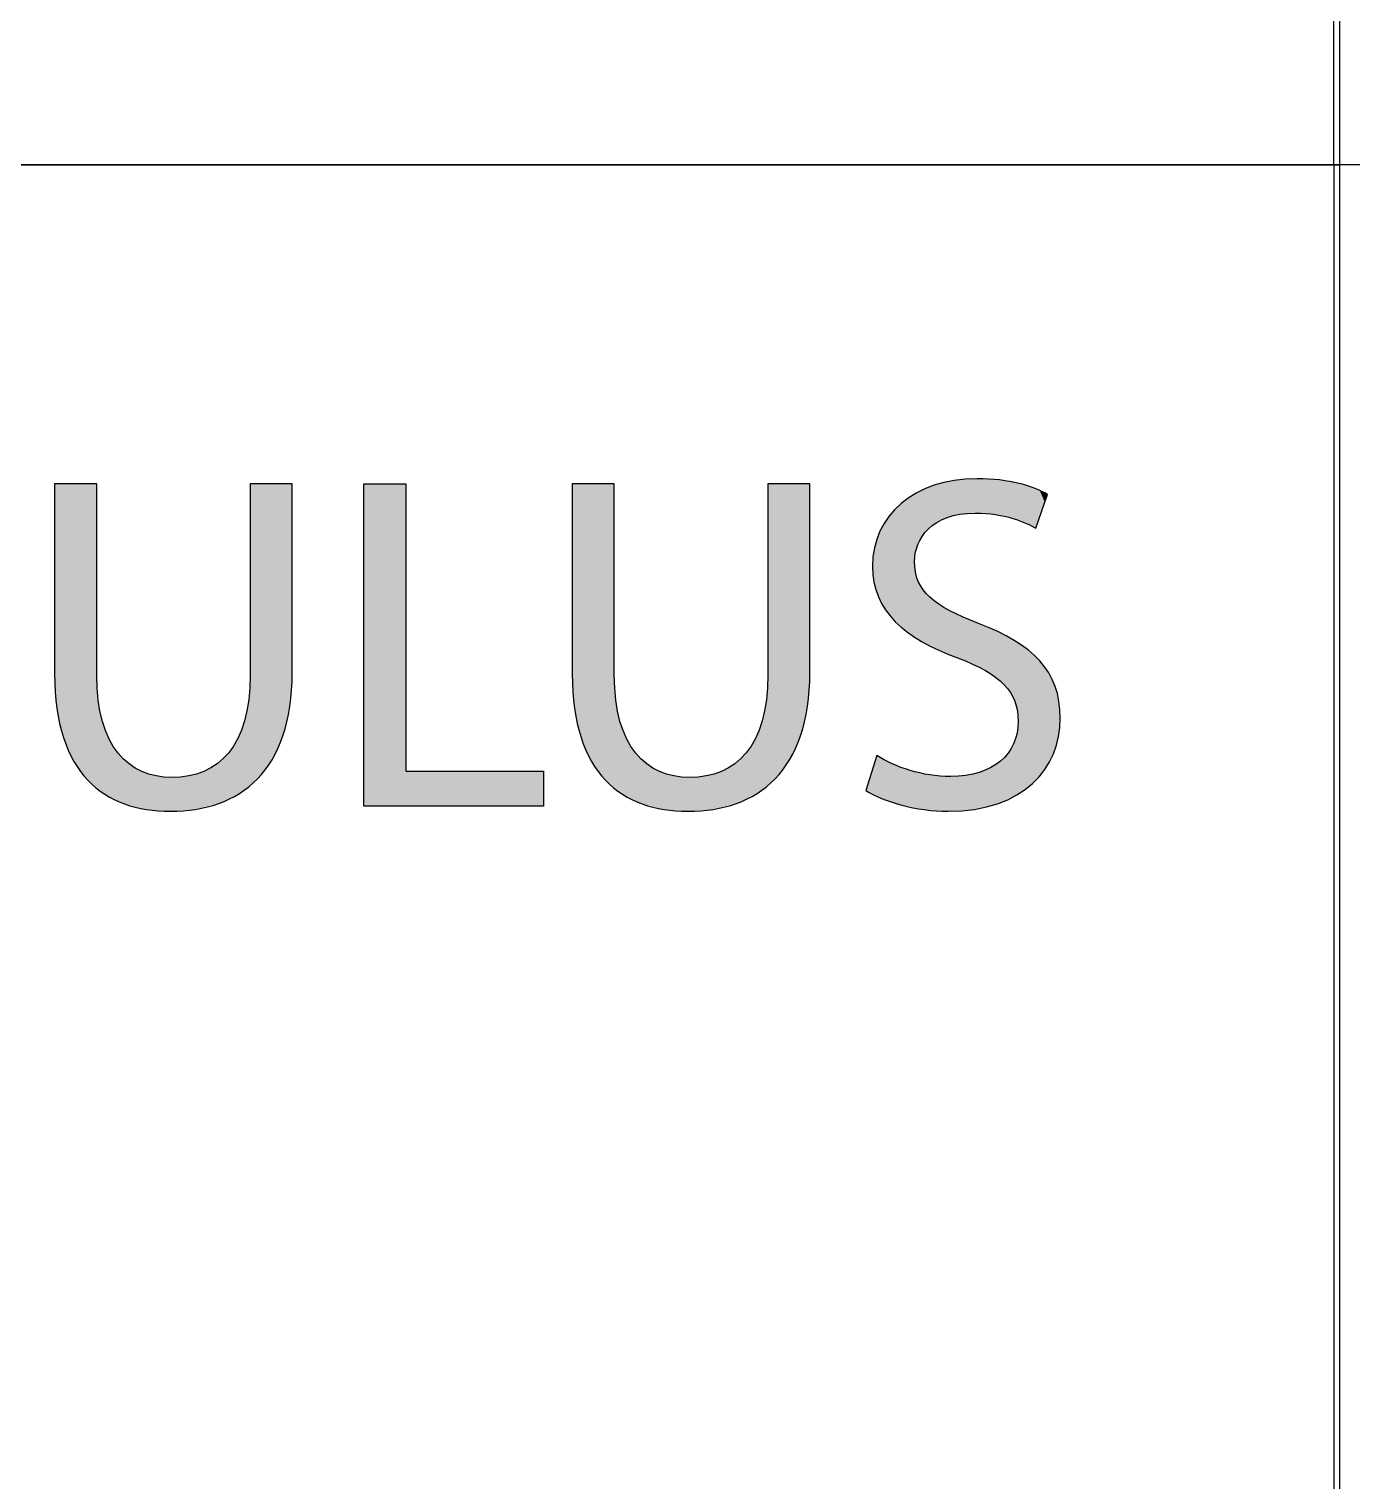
# Model space of a CAD drawing. Extents: x 0 to 360, y -268 to 0.
# Drawn here: x 314.78 to 323.08, y -204.26 to -195.15 of the extents above; entities that cross this region are included whole.
import ezdxf

# ---------------------------------------------------------------- set-up
doc = ezdxf.new("R2010")
doc.units = 0
doc.layers.add('LAYER_1', color=7, linetype='CONTINUOUS')

# ---------------------------------------------------------------- blocks, each defined once
blk = doc.blocks.new('*U356')
at = {"layer": 'LAYER_1', "color": 250}
for points in [[(314.9372, -199.1918), (314.9372, -198.0015), (314.9514, -199.4097)], [(314.9514, -199.4097), (314.9514, -198.0015), (314.9924, -199.5924)], [(314.9924, -199.5924), (314.9924, -198.0015), (315.0222, -199.6711)], [(315.0222, -199.6711), (315.0222, -198.0015), (315.0578, -199.7417)], [(315.0578, -199.7417), (315.0578, -198.0015), (315.0988, -199.8045)], [(315.0988, -199.8045), (315.0988, -198.0015), (315.1449, -199.8596)], [(315.1449, -199.8596), (315.1449, -198.0015), (315.1959, -199.9074)], [(315.1959, -199.9074), (315.1959, -198.0015), (315.2011, -199.9112)], [(315.2011, -199.9112), (315.2011, -199.2008), (315.2102, -199.9179)], [(316.1636, -199.8934), (316.1555, -199.3416), (316.1636, -199.2008)], [(315.2102, -199.9179), (315.2102, -199.3575), (315.2366, -199.9372)], [(316.1547, -199.9015), (316.1285, -199.4882), (316.1547, -199.3557)], [(316.1555, -199.9009), (316.1547, -199.3557), (316.1555, -199.3416)], [(315.2366, -199.9372), (315.2366, -199.4909), (315.2515, -199.948)], [(316.1285, -199.9202), (316.097, -199.5708), (316.1285, -199.4882)], [(315.2515, -199.948), (315.2515, -199.5299), (315.2788, -199.9615)], [(315.2788, -199.9615), (315.2788, -199.6016), (315.3351, -199.9892)], [(316.0863, -199.948), (316.029, -199.6881), (316.0863, -199.5988)], [(316.097, -199.9428), (316.0863, -199.5988), (316.097, -199.5708)], [(315.3351, -199.9892), (315.3351, -199.6904), (315.375, -200.0088)], [(316.029, -199.9759), (315.9668, -199.7479), (316.029, -199.6881)], [(315.375, -200.0088), (315.375, -199.7295), (315.4041, -200.0162)], [(315.4041, -200.0162), (315.4041, -199.7581), (315.4842, -200.0366)], [(315.9579, -200.0084), (315.8738, -199.8047), (315.9579, -199.7565)], [(315.9668, -200.0061), (315.9579, -199.7565), (315.9668, -199.7479)], [(315.4842, -200.0366), (315.4842, -199.8056), (315.5129, -200.0439)], [(315.5129, -200.0439), (315.5129, -199.8145), (315.5739, -200.0485)], [(315.5739, -200.0485), (315.5739, -199.8335), (315.6627, -200.0551)], [(315.7781, -200.0464), (315.6717, -199.8426), (315.7781, -199.8332)], [(315.8212, -200.0431), (315.7781, -199.8332), (315.8212, -199.8204)], [(315.8738, -200.0298), (315.8212, -199.8204), (315.8738, -199.8047)]]:
    blk.add_solid(points, dxfattribs=at)
at = {"layer": 'LAYER_1', "color": 250, "extrusion": (0, 0, -1)}
for points in [[(-314.9514, -199.4097), (-314.9372, -198.0015), (-314.9514, -198.0015)], [(-314.9924, -199.5924), (-314.9514, -198.0015), (-314.9924, -198.0015)], [(-315.0222, -199.6711), (-314.9924, -198.0015), (-315.0222, -198.0015)], [(-315.0578, -199.7417), (-315.0222, -198.0015), (-315.0578, -198.0015)], [(-315.0988, -199.8045), (-315.0578, -198.0015), (-315.0988, -198.0015)], [(-315.1449, -199.8596), (-315.0988, -198.0015), (-315.1449, -198.0015)], [(-315.1959, -199.9074), (-315.1449, -198.0015), (-315.1959, -198.0015)], [(-315.2011, -199.9112), (-315.1959, -198.0015), (-315.2011, -198.0015)], [(-316.1636, -199.8934), (-316.1636, -198.0015), (-316.2092, -199.8518)], [(-316.2092, -199.8518), (-316.1636, -198.0015), (-316.2092, -198.0015)], [(-316.2092, -199.8518), (-316.2092, -198.0015), (-316.2578, -199.7955)], [(-316.2578, -199.7955), (-316.2092, -198.0015), (-316.2578, -198.0015)], [(-316.2578, -199.7955), (-316.2578, -198.0015), (-316.3009, -199.7317)], [(-316.3009, -199.7317), (-316.2578, -198.0015), (-316.3009, -198.0015)], [(-316.3009, -199.7317), (-316.3009, -198.0015), (-316.3383, -199.6603)], [(-316.3383, -199.6603), (-316.3009, -198.0015), (-316.3383, -198.0015)], [(-316.3383, -199.6603), (-316.3383, -198.0015), (-316.3696, -199.581)], [(-316.3696, -199.581), (-316.3383, -198.0015), (-316.3696, -198.0015)], [(-316.3696, -199.581), (-316.3696, -198.0015), (-316.3945, -199.4939)], [(-316.3945, -199.4939), (-316.3696, -198.0015), (-316.3945, -198.0015)], [(-316.3945, -199.4939), (-316.3945, -198.0015), (-316.4126, -199.3986)], [(-316.4126, -199.3986), (-316.3945, -198.0015), (-316.4126, -198.0015)], [(-316.4126, -199.3986), (-316.4126, -198.0015), (-316.4275, -199.1828)], [(-316.4275, -199.1828), (-316.4126, -198.0015), (-316.4275, -198.0015)], [(-315.2102, -199.9179), (-315.2011, -199.2008), (-315.2102, -199.3575)], [(-315.2366, -199.9372), (-315.2102, -199.3575), (-315.2366, -199.4909)], [(-316.1547, -199.9015), (-316.1547, -199.3557), (-316.1555, -199.9009)], [(-316.1555, -199.9009), (-316.1555, -199.3416), (-316.1636, -199.8934)], [(-315.2515, -199.948), (-315.2366, -199.4909), (-315.2515, -199.5299)], [(-316.1285, -199.9202), (-316.1285, -199.4882), (-316.1547, -199.9015)], [(-315.2788, -199.9615), (-315.2515, -199.5299), (-315.2788, -199.6016)], [(-315.3351, -199.9892), (-315.2788, -199.6016), (-315.3351, -199.6904)], [(-316.0863, -199.948), (-316.0863, -199.5988), (-316.097, -199.9428)], [(-316.097, -199.9428), (-316.097, -199.5708), (-316.1285, -199.9202)], [(-315.375, -200.0088), (-315.3351, -199.6904), (-315.375, -199.7295)], [(-316.029, -199.9759), (-316.029, -199.6881), (-316.0863, -199.948)], [(-315.4041, -200.0162), (-315.375, -199.7295), (-315.4041, -199.7581)], [(-315.4842, -200.0366), (-315.4041, -199.7581), (-315.4842, -199.8056)], [(-315.9579, -200.0084), (-315.9579, -199.7565), (-315.9668, -200.0061)], [(-315.9668, -200.0061), (-315.9668, -199.7479), (-316.029, -199.9759)], [(-315.5129, -200.0439), (-315.4842, -199.8056), (-315.5129, -199.8145)], [(-315.5739, -200.0485), (-315.5129, -199.8145), (-315.5739, -199.8335)], [(-315.6627, -200.0551), (-315.5739, -199.8335), (-315.6627, -199.8417)], [(-315.6627, -200.0551), (-315.6627, -199.8417), (-315.6717, -200.0545)], [(-315.6717, -200.0545), (-315.6627, -199.8417), (-315.6717, -199.8426)], [(-315.6717, -200.0545), (-315.6717, -199.8426), (-315.7781, -200.0464)], [(-315.7781, -200.0464), (-315.7781, -199.8332), (-315.8212, -200.0431)], [(-315.8212, -200.0431), (-315.8212, -199.8204), (-315.8738, -200.0298)], [(-315.8738, -200.0298), (-315.8738, -199.8047), (-315.9579, -200.0084)]]:
    blk.add_solid(points, dxfattribs=at)
blk = doc.blocks.new('*U357')
at = {"layer": 'LAYER_1', "color": 250, "extrusion": (0, 0, -1)}
for points in [[(-316.8775, -200.0224), (-316.8775, -198.0015), (-317.1414, -200.0224)], [(-317.1414, -200.0224), (-316.8775, -198.0015), (-317.1414, -198.0015)]]:
    blk.add_solid(points, dxfattribs=at)
at = {"layer": 'LAYER_1', "color": 250}
for points in [[(317.1414, -200.0224), (317.1414, -199.8037), (318.0047, -200.0224)], [(318.0047, -200.0224), (317.1414, -199.8037), (318.0047, -199.8037)]]:
    blk.add_solid(points, dxfattribs=at)
blk = doc.blocks.new('*U358')
at = {"layer": 'LAYER_1', "color": 250}
for points in [[(318.1845, -199.1918), (318.1845, -198.0015), (318.1988, -199.4097)], [(318.1988, -199.4097), (318.1988, -198.0015), (318.2398, -199.5924)], [(318.2398, -199.5924), (318.2398, -198.0015), (318.2695, -199.6711)], [(318.2695, -199.6711), (318.2695, -198.0015), (318.3051, -199.7417)], [(318.3051, -199.7417), (318.3051, -198.0015), (318.3461, -199.8045)], [(318.3461, -199.8045), (318.3461, -198.0015), (318.3923, -199.8596)], [(318.3923, -199.8596), (318.3923, -198.0015), (318.4433, -199.9074)], [(318.4433, -199.9074), (318.4433, -198.0015), (318.4484, -199.9112)], [(318.4484, -199.9112), (318.4484, -199.2008), (318.4576, -199.9179)], [(319.411, -199.8934), (319.4029, -199.3416), (319.411, -199.2008)], [(318.4576, -199.9179), (318.4576, -199.3575), (318.484, -199.9372)], [(319.402, -199.9015), (319.3759, -199.4882), (319.402, -199.3557)], [(319.4029, -199.9009), (319.402, -199.3557), (319.4029, -199.3416)], [(318.484, -199.9372), (318.484, -199.4909), (318.4988, -199.948)], [(319.3759, -199.9202), (319.3443, -199.5708), (319.3759, -199.4882)], [(318.4988, -199.948), (318.4988, -199.5299), (318.5261, -199.9615)], [(318.5261, -199.9615), (318.5261, -199.6016), (318.5824, -199.9892)], [(319.3336, -199.948), (319.2764, -199.6881), (319.3336, -199.5988)], [(319.3443, -199.9428), (319.3336, -199.5988), (319.3443, -199.5708)], [(318.5824, -199.9892), (318.5824, -199.6904), (318.6223, -200.0088)], [(319.2764, -199.9759), (319.2142, -199.7479), (319.2764, -199.6881)], [(318.6223, -200.0088), (318.6223, -199.7295), (318.6514, -200.0162)], [(318.6514, -200.0162), (318.6514, -199.7581), (318.7316, -200.0366)], [(319.2052, -200.0084), (319.1212, -199.8047), (319.2052, -199.7565)], [(319.2142, -200.0061), (319.2052, -199.7565), (319.2142, -199.7479)], [(318.7316, -200.0366), (318.7316, -199.8056), (318.7602, -200.0439)], [(318.7602, -200.0439), (318.7602, -199.8145), (318.8213, -200.0485)], [(318.8213, -200.0485), (318.8213, -199.8335), (318.9101, -200.0551)], [(319.0254, -200.0464), (318.919, -199.8426), (319.0254, -199.8332)], [(319.0686, -200.0431), (319.0254, -199.8332), (319.0686, -199.8204)], [(319.1212, -200.0298), (319.0686, -199.8204), (319.1212, -199.8047)]]:
    blk.add_solid(points, dxfattribs=at)
at = {"layer": 'LAYER_1', "color": 250, "extrusion": (0, 0, -1)}
for points in [[(-318.1988, -199.4097), (-318.1845, -198.0015), (-318.1988, -198.0015)], [(-318.2398, -199.5924), (-318.1988, -198.0015), (-318.2398, -198.0015)], [(-318.2695, -199.6711), (-318.2398, -198.0015), (-318.2695, -198.0015)], [(-318.3051, -199.7417), (-318.2695, -198.0015), (-318.3051, -198.0015)], [(-318.3461, -199.8045), (-318.3051, -198.0015), (-318.3461, -198.0015)], [(-318.3923, -199.8596), (-318.3461, -198.0015), (-318.3923, -198.0015)], [(-318.4433, -199.9074), (-318.3923, -198.0015), (-318.4433, -198.0015)], [(-318.4484, -199.9112), (-318.4433, -198.0015), (-318.4484, -198.0015)], [(-319.411, -199.8934), (-319.411, -198.0015), (-319.4566, -199.8518)], [(-319.4566, -199.8518), (-319.411, -198.0015), (-319.4566, -198.0015)], [(-319.4566, -199.8518), (-319.4566, -198.0015), (-319.5051, -199.7955)], [(-319.5051, -199.7955), (-319.4566, -198.0015), (-319.5051, -198.0015)], [(-319.5051, -199.7955), (-319.5051, -198.0015), (-319.5483, -199.7317)], [(-319.5483, -199.7317), (-319.5051, -198.0015), (-319.5483, -198.0015)], [(-319.5483, -199.7317), (-319.5483, -198.0015), (-319.5856, -199.6603)], [(-319.5856, -199.6603), (-319.5483, -198.0015), (-319.5856, -198.0015)], [(-319.5856, -199.6603), (-319.5856, -198.0015), (-319.6169, -199.581)], [(-319.6169, -199.581), (-319.5856, -198.0015), (-319.6169, -198.0015)], [(-319.6169, -199.581), (-319.6169, -198.0015), (-319.6418, -199.4939)], [(-319.6418, -199.4939), (-319.6169, -198.0015), (-319.6418, -198.0015)], [(-319.6418, -199.4939), (-319.6418, -198.0015), (-319.66, -199.3986)], [(-319.66, -199.3986), (-319.6418, -198.0015), (-319.66, -198.0015)], [(-319.66, -199.3986), (-319.66, -198.0015), (-319.6749, -199.1828)], [(-319.6749, -199.1828), (-319.66, -198.0015), (-319.6749, -198.0015)], [(-318.4576, -199.9179), (-318.4484, -199.2008), (-318.4576, -199.3575)], [(-318.484, -199.9372), (-318.4576, -199.3575), (-318.484, -199.4909)], [(-319.402, -199.9015), (-319.402, -199.3557), (-319.4029, -199.9009)], [(-319.4029, -199.9009), (-319.4029, -199.3416), (-319.411, -199.8934)], [(-318.4988, -199.948), (-318.484, -199.4909), (-318.4988, -199.5299)], [(-319.3759, -199.9202), (-319.3759, -199.4882), (-319.402, -199.9015)], [(-318.5261, -199.9615), (-318.4988, -199.5299), (-318.5261, -199.6016)], [(-318.5824, -199.9892), (-318.5261, -199.6016), (-318.5824, -199.6904)], [(-319.3336, -199.948), (-319.3336, -199.5988), (-319.3443, -199.9428)], [(-319.3443, -199.9428), (-319.3443, -199.5708), (-319.3759, -199.9202)], [(-318.6223, -200.0088), (-318.5824, -199.6904), (-318.6223, -199.7295)], [(-319.2764, -199.9759), (-319.2764, -199.6881), (-319.3336, -199.948)], [(-318.6514, -200.0162), (-318.6223, -199.7295), (-318.6514, -199.7581)], [(-318.7316, -200.0366), (-318.6514, -199.7581), (-318.7316, -199.8056)], [(-319.2052, -200.0084), (-319.2052, -199.7565), (-319.2142, -200.0061)], [(-319.2142, -200.0061), (-319.2142, -199.7479), (-319.2764, -199.9759)], [(-318.7602, -200.0439), (-318.7316, -199.8056), (-318.7602, -199.8145)], [(-318.8213, -200.0485), (-318.7602, -199.8145), (-318.8213, -199.8335)], [(-318.9101, -200.0551), (-318.8213, -199.8335), (-318.9101, -199.8417)], [(-318.9101, -200.0551), (-318.9101, -199.8417), (-318.919, -200.0545)], [(-318.919, -200.0545), (-318.9101, -199.8417), (-318.919, -199.8426)], [(-318.919, -200.0545), (-318.919, -199.8426), (-319.0254, -200.0464)], [(-319.0254, -200.0464), (-319.0254, -199.8332), (-319.0686, -200.0431)], [(-319.0686, -200.0431), (-319.0686, -199.8204), (-319.1212, -200.0298)], [(-319.1212, -200.0298), (-319.1212, -199.8047), (-319.2052, -200.0084)]]:
    blk.add_solid(points, dxfattribs=at)
blk = doc.blocks.new('*U359')
at = {"layer": 'LAYER_1', "color": 250}
for points in [[(320.6543, -198.1889), (320.6169, -197.9767), (320.6543, -197.9739)], [(320.7088, -198.1847), (320.6543, -197.9739), (320.7088, -197.9698)], [(320.7126, -198.1845), (320.7088, -197.9698), (320.7126, -197.9695)], [(320.7215, -198.1851), (320.7126, -197.9695), (320.7215, -197.9688)], [(320.7126, -198.1845), (320.7126, -197.9695), (320.7215, -198.1851)], [(320.7215, -198.1851), (320.7215, -197.9688), (320.7332, -198.186)], [(320.7332, -198.186), (320.7332, -197.9695), (320.7381, -198.1864)], [(320.7381, -198.1864), (320.7381, -197.9697), (320.7762, -198.1892)], [(320.7762, -198.1892), (320.7762, -197.9719), (320.8104, -198.1918)], [(320.8104, -198.1918), (320.8104, -197.9739), (320.8402, -198.194)], [(320.3366, -198.4346), (320.3315, -198.0666), (320.3366, -198.0631)], [(320.3373, -198.432), (320.3366, -198.0631), (320.3373, -198.0626)], [(320.342, -198.4161), (320.3373, -198.0626), (320.342, -198.0593)], [(320.3522, -198.3817), (320.342, -198.0593), (320.3522, -198.0548)], [(320.355, -198.3763), (320.3522, -198.0548), (320.355, -198.0536)], [(320.3789, -198.3313), (320.355, -198.0536), (320.3789, -198.0431)], [(320.3792, -198.3308), (320.3789, -198.0431), (320.3792, -198.0429)], [(320.385, -198.3238), (320.3792, -198.0429), (320.385, -198.0404)], [(320.394, -198.3132), (320.385, -198.0404), (320.394, -198.0365)], [(320.4184, -198.2841), (320.394, -198.0365), (320.4184, -198.0257)], [(320.4275, -198.277), (320.4184, -198.0257), (320.4275, -198.0217)], [(320.4277, -198.2769), (320.4275, -198.0217), (320.4277, -198.0216)], [(320.4537, -198.2569), (320.4277, -198.0216), (320.4537, -198.0102)], [(320.4706, -198.2438), (320.4537, -198.0102), (320.4706, -198.0061)], [(320.4835, -198.2377), (320.4706, -198.0061), (320.4835, -198.003)], [(320.4839, -198.2375), (320.4835, -198.003), (320.4839, -198.0029)], [(320.5365, -198.2123), (320.4839, -198.0029), (320.5365, -197.9902)], [(320.5417, -198.211), (320.5365, -197.9902), (320.5417, -197.9889)], [(320.5527, -198.2082), (320.5417, -197.9889), (320.5527, -197.9862)], [(320.5596, -198.2064), (320.5527, -197.9862), (320.5596, -197.9845)], [(320.5807, -198.2011), (320.5596, -197.9845), (320.5807, -197.9794)], [(320.6016, -198.1957), (320.5807, -197.9794), (320.6016, -197.9779)], [(320.6169, -198.1918), (320.6016, -197.9779), (320.6169, -197.9767)], [(320.8402, -198.194), (320.8402, -197.9756), (320.8419, -198.1944)], [(320.8419, -198.1944), (320.8419, -197.9757), (320.8529, -198.1968)], [(320.8529, -198.1968), (320.8529, -197.9763), (320.8534, -198.1969)], [(320.8534, -198.1969), (320.8534, -197.9764), (320.8647, -198.1994)], [(320.8647, -198.1994), (320.8647, -197.977), (320.8708, -198.2008)], [(320.8708, -198.2008), (320.8708, -197.9781), (320.8941, -198.206)], [(320.8941, -198.206), (320.8941, -197.9823), (320.9186, -198.2114)], [(320.9186, -198.2114), (320.9186, -197.9867), (320.9336, -198.2147)], [(320.9336, -198.2147), (320.9336, -197.9893), (320.9477, -198.2179)], [(320.9477, -198.2179), (320.9477, -197.9919), (320.9535, -198.22)], [(320.9535, -198.22), (320.9535, -197.9929), (320.9575, -198.2215)], [(320.9575, -198.2215), (320.9575, -197.9936), (320.9609, -198.2227)], [(320.9609, -198.2227), (320.9609, -197.9942), (320.974, -198.2275)], [(320.974, -198.2275), (320.974, -197.9966), (320.9747, -198.2278)], [(320.9747, -198.2278), (320.9747, -197.9967), (320.9768, -198.2285)], [(320.9768, -198.2285), (320.9768, -197.9971), (320.982, -198.2304)], [(320.982, -198.2304), (320.982, -197.998), (320.9873, -198.2324)], [(320.9873, -198.2324), (320.9873, -197.9989), (321.0327, -198.249)], [(321.0327, -198.249), (321.0327, -198.0131), (321.0456, -198.2557)], [(321.0456, -198.2557), (321.0456, -198.0172), (321.0726, -198.2697)], [(321.0726, -198.2697), (321.0726, -198.0256), (321.088, -198.2777)], [(321.088, -198.2777), (321.088, -198.0304), (321.0929, -198.2802)], [(320.2473, -198.8974), (320.2109, -198.1633), (320.2473, -198.1249)], [(320.2511, -198.9007), (320.2473, -198.1249), (320.2511, -198.1223)], [(320.2473, -198.8974), (320.2473, -198.1249), (320.2511, -198.9007)], [(320.2876, -198.9324), (320.2511, -198.1223), (320.2876, -198.097)], [(320.2511, -198.9007), (320.2511, -198.1223), (320.2876, -198.9324)], [(320.3035, -198.9428), (320.2876, -198.097), (320.3035, -198.086)], [(320.2876, -198.9324), (320.2876, -198.097), (320.3035, -198.9428)], [(320.3315, -198.9611), (320.3035, -198.086), (320.3315, -198.0666)], [(320.3035, -198.9428), (320.3035, -198.086), (320.3315, -198.9611)], [(320.1496, -198.7916), (320.1245, -198.2824), (320.1496, -198.2408)], [(320.171, -198.8175), (320.1496, -198.2408), (320.171, -198.2053)], [(320.1496, -198.7916), (320.1496, -198.2408), (320.171, -198.8175)], [(320.1913, -198.8421), (320.171, -198.2053), (320.1913, -198.1839)], [(320.171, -198.8175), (320.171, -198.2053), (320.1913, -198.8421)], [(320.2109, -198.8658), (320.1913, -198.1839), (320.2109, -198.1633)], [(320.1913, -198.8421), (320.1913, -198.1839), (320.2109, -198.8658)], [(320.2109, -198.8658), (320.2109, -198.1633), (320.2473, -198.8974)], [(320.1047, -198.7092), (320.0945, -198.3588), (320.1047, -198.3284)], [(320.1146, -198.7274), (320.1047, -198.3284), (320.1146, -198.2987)], [(320.1047, -198.7092), (320.1047, -198.3284), (320.1146, -198.7274)], [(320.1245, -198.7456), (320.1146, -198.2987), (320.1245, -198.2824)], [(320.1146, -198.7274), (320.1146, -198.2987), (320.1245, -198.7456)], [(320.1245, -198.7456), (320.1245, -198.2824), (320.1496, -198.7916)], [(320.077, -198.618), (320.0676, -198.5173), (320.077, -198.4278)], [(320.0796, -198.6265), (320.077, -198.4278), (320.0796, -198.4033)], [(320.077, -198.618), (320.077, -198.4278), (320.0796, -198.6265)], [(320.0945, -198.6757), (320.0796, -198.4033), (320.0945, -198.3588)], [(320.0796, -198.6265), (320.0796, -198.4033), (320.0945, -198.6757)], [(320.0945, -198.6757), (320.0945, -198.3588), (320.1047, -198.7092)], [(320.3315, -198.9611), (320.3315, -198.4873), (320.3366, -198.9644)], [(320.3366, -198.9644), (320.3366, -198.545), (320.3373, -198.9649)], [(320.3373, -198.9649), (320.3373, -198.5539), (320.342, -198.9679)], [(320.342, -198.9679), (320.342, -198.5695), (320.3522, -198.9746)], [(320.3522, -198.9746), (320.3522, -198.6033), (320.355, -198.9764)], [(320.355, -198.9764), (320.355, -198.6128), (320.3789, -198.992)], [(320.3789, -198.992), (320.3789, -198.6546), (320.3792, -198.9922)], [(320.3792, -198.9922), (320.3792, -198.6551), (320.385, -198.9951)], [(320.385, -198.9951), (320.385, -198.6653), (320.394, -198.9997)], [(320.394, -198.9997), (320.394, -198.6752), (320.4184, -199.0121)], [(320.4184, -199.0121), (320.4184, -198.7023), (320.4275, -199.0167)], [(320.4275, -199.0167), (320.4275, -198.7124), (320.4277, -199.0168)], [(320.4277, -199.0168), (320.4277, -198.7126), (320.4537, -199.03)], [(320.4537, -199.03), (320.4537, -198.7328), (320.4706, -199.0386)], [(320.4706, -199.0386), (320.4706, -198.746), (320.4835, -199.0451)], [(320.4835, -199.0451), (320.4835, -198.7561), (320.4839, -199.0453)], [(320.4839, -199.0453), (320.4839, -198.7564), (320.5365, -199.0666)], [(320.5365, -199.0666), (320.5365, -198.7875), (320.5417, -199.0687)], [(320.5417, -199.0687), (320.5417, -198.7906), (320.5527, -199.0732)], [(320.5527, -199.0732), (320.5527, -198.7971), (320.5596, -199.0759)], [(320.5596, -199.0759), (320.5596, -198.8002), (320.5807, -199.0845)], [(320.5807, -199.0845), (320.5807, -198.8095), (320.6016, -199.0929)], [(320.6016, -199.0929), (320.6016, -198.8188), (320.6169, -199.0998)], [(320.6169, -199.0998), (320.6169, -198.8255), (320.6543, -199.1168)], [(320.6543, -199.1168), (320.6543, -198.842), (320.7088, -199.1416)], [(320.7088, -199.1416), (320.7088, -198.8661), (320.7126, -199.1433)], [(320.7126, -199.1433), (320.7126, -198.8678), (320.7215, -199.1473)], [(320.7215, -199.1473), (320.7215, -198.8717), (320.7332, -199.1526)], [(320.7332, -199.1526), (320.7332, -198.8769), (320.7381, -199.1548)], [(320.7381, -199.1548), (320.7381, -198.879), (320.7762, -199.1721)], [(320.7762, -199.1721), (320.7762, -198.8953), (320.8104, -199.1944)], [(320.8104, -199.1944), (320.8104, -198.9099), (320.8402, -199.2138)], [(320.8402, -199.2138), (320.8402, -198.9226), (320.8419, -199.2149)], [(320.8419, -199.2149), (320.8419, -198.9233), (320.8529, -199.2246)], [(320.8529, -199.2246), (320.8529, -198.928), (320.8534, -199.225)], [(320.8534, -199.225), (320.8534, -198.9282), (320.8647, -199.235)], [(320.8647, -199.235), (320.8647, -198.9343), (320.8708, -199.2403)], [(320.8708, -199.2403), (320.8708, -198.9375), (320.8941, -199.2608)], [(320.8941, -199.2608), (320.8941, -198.95), (320.9186, -199.2918)], [(320.9186, -199.2918), (320.9186, -198.963), (320.9336, -199.3107)], [(320.9336, -199.3107), (320.9336, -198.971), (320.9477, -199.3389)], [(320.9477, -199.3389), (320.9477, -198.9785), (320.9535, -199.3504)], [(320.9535, -199.3504), (320.9535, -198.9816), (320.9575, -199.3585)], [(320.9575, -199.3585), (320.9575, -198.9838), (320.9609, -199.3652)], [(320.9609, -199.3652), (320.9609, -198.9861), (320.974, -199.4147)], [(320.974, -199.4147), (320.974, -198.9952), (320.9747, -199.4175)], [(320.9747, -199.4175), (320.9747, -198.9957), (320.9768, -199.4253)], [(320.9768, -199.4253), (320.9768, -198.9971), (320.982, -199.4915)], [(320.982, -199.9466), (320.9768, -199.5439), (320.982, -199.4915)], [(320.9609, -199.9585), (320.9575, -199.6189), (320.9609, -199.6082)], [(320.974, -199.9525), (320.9609, -199.6082), (320.974, -199.5672)], [(320.9747, -199.9519), (320.974, -199.5672), (320.9747, -199.5649)], [(320.9768, -199.9504), (320.9747, -199.5649), (320.9768, -199.5439)], [(320.0945, -199.9589), (320.0796, -199.7518), (320.0945, -199.7044)], [(320.0945, -199.9589), (320.0945, -199.7044), (320.1047, -199.9642)], [(320.9186, -199.9777), (320.8941, -199.7161), (320.9186, -199.6904)], [(320.9336, -199.9709), (320.9186, -199.6904), (320.9336, -199.6651)], [(320.9477, -199.9645), (320.9336, -199.6651), (320.9477, -199.6413)], [(320.9535, -199.9618), (320.9477, -199.6413), (320.9535, -199.6315)], [(320.9575, -199.96), (320.9535, -199.6315), (320.9575, -199.6189)], [(320.0676, -199.9451), (320.0256, -199.9235), (320.0676, -199.7899)], [(320.077, -199.95), (320.0676, -199.7899), (320.077, -199.76)], [(320.0676, -199.9451), (320.0676, -199.7899), (320.077, -199.95)], [(320.0796, -199.9513), (320.077, -199.76), (320.0796, -199.7518)], [(320.077, -199.95), (320.077, -199.76), (320.0796, -199.9513)], [(320.0796, -199.9513), (320.0796, -199.7518), (320.0945, -199.9589)], [(320.1047, -199.9642), (320.1047, -199.7099), (320.1146, -199.9693)], [(320.1146, -199.9693), (320.1146, -199.7153), (320.1245, -199.9743)], [(320.1245, -199.9743), (320.1245, -199.7206), (320.1496, -199.9826)], [(320.1496, -199.9826), (320.1496, -199.7342), (320.171, -199.9897)], [(320.171, -199.9897), (320.171, -199.7458), (320.1913, -199.9964)], [(320.1913, -199.9964), (320.1913, -199.7568), (320.2109, -200.0029)], [(320.2109, -200.0029), (320.2109, -199.7641), (320.2473, -200.015)], [(320.2473, -200.015), (320.2473, -199.7777), (320.2511, -200.0162)], [(320.2511, -200.0162), (320.2511, -199.7791), (320.2876, -200.0235)], [(320.2876, -200.0235), (320.2876, -199.7928), (320.3035, -200.0267)], [(320.7762, -200.0264), (320.7381, -199.8115), (320.7762, -199.7956)], [(320.8104, -200.018), (320.7762, -199.7956), (320.8104, -199.7813)], [(320.8402, -200.0108), (320.8104, -199.7813), (320.8402, -199.7612)], [(320.8419, -200.0104), (320.8402, -199.7612), (320.8419, -199.7601)], [(320.8529, -200.0077), (320.8419, -199.7601), (320.8529, -199.7527)], [(320.8534, -200.0075), (320.8529, -199.7527), (320.8534, -199.7523)], [(320.8647, -200.0023), (320.8534, -199.7523), (320.8647, -199.7447)], [(320.8708, -199.9995), (320.8647, -199.7447), (320.8708, -199.7406)], [(320.8941, -199.9889), (320.8708, -199.7406), (320.8941, -199.7161)], [(320.3035, -200.0267), (320.3035, -199.7987), (320.3315, -200.0322)], [(320.3315, -200.0322), (320.3315, -199.805), (320.3366, -200.0332)], [(320.3366, -200.0332), (320.3366, -199.8062), (320.3373, -200.0334)], [(320.3373, -200.0334), (320.3373, -199.8063), (320.342, -200.0343)], [(320.342, -200.0343), (320.342, -199.8074), (320.3522, -200.0363)], [(320.3522, -200.0363), (320.3522, -199.8097), (320.355, -200.0369)], [(320.355, -200.0369), (320.355, -199.8103), (320.3789, -200.0417)], [(320.3789, -200.0417), (320.3789, -199.8157), (320.3792, -200.0417)], [(320.3792, -200.0417), (320.3792, -199.8158), (320.385, -200.0429)], [(320.385, -200.0429), (320.385, -199.8171), (320.394, -200.0447)], [(320.394, -200.0447), (320.394, -199.8191), (320.4184, -200.0464)], [(320.4184, -200.0464), (320.4184, -199.8246), (320.4275, -200.047)], [(320.4275, -200.047), (320.4275, -199.8266), (320.4277, -200.0471)], [(320.4277, -200.0471), (320.4277, -199.8266), (320.4537, -200.0489)], [(320.4537, -200.0489), (320.4537, -199.8286), (320.4706, -200.0501)], [(320.4706, -200.0501), (320.4706, -199.8299), (320.4835, -200.051)], [(320.4835, -200.051), (320.4835, -199.8309), (320.4839, -200.051)], [(320.4839, -200.051), (320.4839, -199.8309), (320.5365, -200.0548)], [(320.5365, -200.0548), (320.5365, -199.835), (320.5417, -200.0551)], [(320.5807, -200.0523), (320.5596, -199.8367), (320.5807, -199.8353)], [(320.6016, -200.0507), (320.5807, -199.8353), (320.6016, -199.8339)], [(320.6169, -200.0496), (320.6016, -199.8339), (320.6169, -199.8328)], [(320.6543, -200.0468), (320.6169, -199.8328), (320.6543, -199.8303)], [(320.7088, -200.0428), (320.6543, -199.8303), (320.7088, -199.818)], [(320.7126, -200.0419), (320.7088, -199.818), (320.7126, -199.8172)], [(320.7215, -200.0397), (320.7126, -199.8172), (320.7215, -199.8152)], [(320.7332, -200.0369), (320.7215, -199.8152), (320.7332, -199.8126)], [(320.7381, -200.0357), (320.7332, -199.8126), (320.7381, -199.8115)]]:
    blk.add_solid(points, dxfattribs=at)
at = {"layer": 'LAYER_1', "color": 250, "extrusion": (0, 0, -1)}
for points in [[(-320.6543, -198.1889), (-320.6543, -197.9739), (-320.7088, -198.1847)], [(-320.7088, -198.1847), (-320.7088, -197.9698), (-320.7126, -198.1845)], [(-320.7332, -198.186), (-320.7215, -197.9688), (-320.7332, -197.9695)], [(-320.7381, -198.1864), (-320.7332, -197.9695), (-320.7381, -197.9697)], [(-320.7762, -198.1892), (-320.7381, -197.9697), (-320.7762, -197.9719)], [(-320.8104, -198.1918), (-320.7762, -197.9719), (-320.8104, -197.9739)], [(-320.8402, -198.194), (-320.8104, -197.9739), (-320.8402, -197.9756)], [(-320.3366, -198.4346), (-320.3366, -198.0631), (-320.3373, -198.432)], [(-320.3373, -198.432), (-320.3373, -198.0626), (-320.342, -198.4161)], [(-320.342, -198.4161), (-320.342, -198.0593), (-320.3522, -198.3817)], [(-320.3522, -198.3817), (-320.3522, -198.0548), (-320.355, -198.3763)], [(-320.355, -198.3763), (-320.355, -198.0536), (-320.3789, -198.3313)], [(-320.3789, -198.3313), (-320.3789, -198.0431), (-320.3792, -198.3308)], [(-320.3792, -198.3308), (-320.3792, -198.0429), (-320.385, -198.3238)], [(-320.385, -198.3238), (-320.385, -198.0404), (-320.394, -198.3132)], [(-320.394, -198.3132), (-320.394, -198.0365), (-320.4184, -198.2841)], [(-320.4184, -198.2841), (-320.4184, -198.0257), (-320.4275, -198.277)], [(-320.4275, -198.277), (-320.4275, -198.0217), (-320.4277, -198.2769)], [(-320.4277, -198.2769), (-320.4277, -198.0216), (-320.4537, -198.2569)], [(-320.4537, -198.2569), (-320.4537, -198.0102), (-320.4706, -198.2438)], [(-320.4706, -198.2438), (-320.4706, -198.0061), (-320.4835, -198.2377)], [(-320.4835, -198.2377), (-320.4835, -198.003), (-320.4839, -198.2375)], [(-320.4839, -198.2375), (-320.4839, -198.0029), (-320.5365, -198.2123)], [(-320.5365, -198.2123), (-320.5365, -197.9902), (-320.5417, -198.211)], [(-320.5417, -198.211), (-320.5417, -197.9889), (-320.5527, -198.2082)], [(-320.5527, -198.2082), (-320.5527, -197.9862), (-320.5596, -198.2064)], [(-320.5596, -198.2064), (-320.5596, -197.9845), (-320.5807, -198.2011)], [(-320.5807, -198.2011), (-320.5807, -197.9794), (-320.6016, -198.1957)], [(-320.6016, -198.1957), (-320.6016, -197.9779), (-320.6169, -198.1918)], [(-320.6169, -198.1918), (-320.6169, -197.9767), (-320.6543, -198.1889)], [(-320.8419, -198.1944), (-320.8402, -197.9756), (-320.8419, -197.9757)], [(-320.8529, -198.1968), (-320.8419, -197.9757), (-320.8529, -197.9763)], [(-320.8534, -198.1969), (-320.8529, -197.9763), (-320.8534, -197.9764)], [(-320.8647, -198.1994), (-320.8534, -197.9764), (-320.8647, -197.977)], [(-320.8708, -198.2008), (-320.8647, -197.977), (-320.8708, -197.9781)], [(-320.8941, -198.206), (-320.8708, -197.9781), (-320.8941, -197.9823)], [(-320.9186, -198.2114), (-320.8941, -197.9823), (-320.9186, -197.9867)], [(-320.9336, -198.2147), (-320.9186, -197.9867), (-320.9336, -197.9893)], [(-320.9477, -198.2179), (-320.9336, -197.9893), (-320.9477, -197.9919)], [(-320.9535, -198.22), (-320.9477, -197.9919), (-320.9535, -197.9929)], [(-320.9575, -198.2215), (-320.9535, -197.9929), (-320.9575, -197.9936)], [(-320.9609, -198.2227), (-320.9575, -197.9936), (-320.9609, -197.9942)], [(-320.974, -198.2275), (-320.9609, -197.9942), (-320.974, -197.9966)], [(-320.9747, -198.2278), (-320.974, -197.9966), (-320.9747, -197.9967)], [(-320.9768, -198.2285), (-320.9747, -197.9967), (-320.9768, -197.9971)], [(-320.982, -198.2304), (-320.9768, -197.9971), (-320.982, -197.998)], [(-320.9873, -198.2324), (-320.982, -197.998), (-320.9873, -197.9989)], [(-321.0327, -198.249), (-320.9873, -197.9989), (-321.0327, -198.0131)], [(-321.0456, -198.2557), (-321.0327, -198.0131), (-321.0456, -198.0172)], [(-321.0726, -198.2697), (-321.0456, -198.0172), (-321.0726, -198.0256)], [(-321.088, -198.2777), (-321.0726, -198.0256), (-321.088, -198.0304)], [(-321.0929, -198.2802), (-321.088, -198.0304), (-321.0929, -198.0328)], [(-321.0929, -198.2802), (-321.0929, -198.0328), (-321.1177, -198.2072)], [(-321.1177, -198.2072), (-321.0929, -198.0328), (-321.1177, -198.0446)], [(-321.1177, -198.2072), (-321.1177, -198.0446), (-321.1488, -198.1158)], [(-321.1488, -198.1158), (-321.1177, -198.0446), (-321.1488, -198.0595)], [(-321.1488, -198.1158), (-321.1488, -198.0595), (-321.1652, -198.0673)], [(-320.3315, -198.4873), (-320.3315, -198.0666), (-320.3366, -198.4346)], [(-320.3366, -198.9644), (-320.3315, -198.4873), (-320.3366, -198.545)], [(-320.3373, -198.9649), (-320.3366, -198.545), (-320.3373, -198.5539)], [(-320.342, -198.9679), (-320.3373, -198.5539), (-320.342, -198.5695)], [(-320.3522, -198.9746), (-320.342, -198.5695), (-320.3522, -198.6033)], [(-320.355, -198.9764), (-320.3522, -198.6033), (-320.355, -198.6128)], [(-320.3789, -198.992), (-320.355, -198.6128), (-320.3789, -198.6546)], [(-320.3792, -198.9922), (-320.3789, -198.6546), (-320.3792, -198.6551)], [(-320.385, -198.9951), (-320.3792, -198.6551), (-320.385, -198.6653)], [(-320.394, -198.9997), (-320.385, -198.6653), (-320.394, -198.6752)], [(-320.4184, -199.0121), (-320.394, -198.6752), (-320.4184, -198.7023)], [(-320.4275, -199.0167), (-320.4184, -198.7023), (-320.4275, -198.7124)], [(-320.4277, -199.0168), (-320.4275, -198.7124), (-320.4277, -198.7126)], [(-320.4537, -199.03), (-320.4277, -198.7126), (-320.4537, -198.7328)], [(-320.4706, -199.0386), (-320.4537, -198.7328), (-320.4706, -198.746)], [(-320.4835, -199.0451), (-320.4706, -198.746), (-320.4835, -198.7561)], [(-320.4839, -199.0453), (-320.4835, -198.7561), (-320.4839, -198.7564)], [(-320.5365, -199.0666), (-320.4839, -198.7564), (-320.5365, -198.7875)], [(-320.5417, -199.0687), (-320.5365, -198.7875), (-320.5417, -198.7906)], [(-320.5527, -199.0732), (-320.5417, -198.7906), (-320.5527, -198.7971)], [(-320.5596, -199.0759), (-320.5527, -198.7971), (-320.5596, -198.8002)], [(-320.5807, -199.0845), (-320.5596, -198.8002), (-320.5807, -198.8095)], [(-320.6016, -199.0929), (-320.5807, -198.8095), (-320.6016, -198.8188)], [(-320.6169, -199.0998), (-320.6016, -198.8188), (-320.6169, -198.8255)], [(-320.6543, -199.1168), (-320.6169, -198.8255), (-320.6543, -198.842)], [(-320.7088, -199.1416), (-320.6543, -198.842), (-320.7088, -198.8661)], [(-320.7126, -199.1433), (-320.7088, -198.8661), (-320.7126, -198.8678)], [(-320.7215, -199.1473), (-320.7126, -198.8678), (-320.7215, -198.8717)], [(-320.7332, -199.1526), (-320.7215, -198.8717), (-320.7332, -198.8769)], [(-320.7381, -199.1548), (-320.7332, -198.8769), (-320.7381, -198.879)], [(-320.7762, -199.1721), (-320.7381, -198.879), (-320.7762, -198.8953)], [(-320.8104, -199.1944), (-320.7762, -198.8953), (-320.8104, -198.9099)], [(-320.8402, -199.2138), (-320.8104, -198.9099), (-320.8402, -198.9226)], [(-320.8419, -199.2149), (-320.8402, -198.9226), (-320.8419, -198.9233)], [(-320.8529, -199.2246), (-320.8419, -198.9233), (-320.8529, -198.928)], [(-320.8534, -199.225), (-320.8529, -198.928), (-320.8534, -198.9282)], [(-320.8647, -199.235), (-320.8534, -198.9282), (-320.8647, -198.9343)], [(-320.8708, -199.2403), (-320.8647, -198.9343), (-320.8708, -198.9375)], [(-320.8941, -199.2608), (-320.8708, -198.9375), (-320.8941, -198.95)], [(-320.9186, -199.2918), (-320.8941, -198.95), (-320.9186, -198.963)], [(-320.9336, -199.3107), (-320.9186, -198.963), (-320.9336, -198.971)], [(-320.9477, -199.3389), (-320.9336, -198.971), (-320.9477, -198.9785)], [(-320.9535, -199.3504), (-320.9477, -198.9785), (-320.9535, -198.9816)], [(-320.9575, -199.3585), (-320.9535, -198.9816), (-320.9575, -198.9838)], [(-320.9609, -199.3652), (-320.9575, -198.9838), (-320.9609, -198.9861)], [(-320.974, -199.4147), (-320.9609, -198.9861), (-320.974, -198.9952)], [(-320.9747, -199.4175), (-320.974, -198.9952), (-320.9747, -198.9957)], [(-320.9768, -199.4253), (-320.9747, -198.9957), (-320.9768, -198.9971)], [(-320.982, -199.4915), (-320.9768, -198.9971), (-320.982, -199.0007)], [(-320.982, -199.9466), (-320.982, -199.0007), (-320.9873, -199.9427)], [(-320.9873, -199.9427), (-320.982, -199.0007), (-320.9873, -199.0044)], [(-320.9873, -199.9427), (-320.9873, -199.0044), (-321.0327, -199.9093)], [(-321.0327, -199.9093), (-320.9873, -199.0044), (-321.0327, -199.0357)], [(-321.0327, -199.9093), (-321.0327, -199.0357), (-321.0456, -199.8998)], [(-321.0456, -199.8998), (-321.0327, -199.0357), (-321.0456, -199.0447)], [(-321.0456, -199.8998), (-321.0456, -199.0447), (-321.0726, -199.8799)], [(-321.0726, -199.8799), (-321.0456, -199.0447), (-321.0726, -199.0699)], [(-321.0726, -199.8799), (-321.0726, -199.0699), (-321.088, -199.8623)], [(-321.088, -199.8623), (-321.0726, -199.0699), (-321.088, -199.0843)], [(-321.088, -199.8623), (-321.088, -199.0843), (-321.0929, -199.8567)], [(-321.0929, -199.8567), (-321.088, -199.0843), (-321.0929, -199.0889)], [(-321.0929, -199.8567), (-321.0929, -199.0889), (-321.1177, -199.8283)], [(-321.1177, -199.8283), (-321.0929, -199.0889), (-321.1177, -199.1121)], [(-321.1177, -199.8283), (-321.1177, -199.1121), (-321.1488, -199.7927)], [(-321.1488, -199.7927), (-321.1177, -199.1121), (-321.1488, -199.1538)], [(-321.1488, -199.7927), (-321.1488, -199.1538), (-321.1652, -199.7626)], [(-321.1652, -199.7626), (-321.1488, -199.1538), (-321.1652, -199.1759)], [(-321.1652, -199.7626), (-321.1652, -199.1759), (-321.1738, -199.747)], [(-321.1738, -199.747), (-321.1652, -199.1759), (-321.1738, -199.1873)], [(-321.1738, -199.747), (-321.1738, -199.1873), (-321.2029, -199.6937)], [(-321.2029, -199.6937), (-321.1738, -199.1873), (-321.2029, -199.2484)], [(-321.2029, -199.6937), (-321.2029, -199.2484), (-321.2138, -199.657)], [(-321.2138, -199.657), (-321.2029, -199.2484), (-321.2138, -199.2714)], [(-321.2138, -199.657), (-321.2138, -199.2714), (-321.2352, -199.5855)], [(-321.2352, -199.5855), (-321.2138, -199.2714), (-321.2352, -199.355)], [(-321.2352, -199.5855), (-321.2352, -199.355), (-321.2378, -199.5566)], [(-321.2378, -199.5566), (-321.2352, -199.355), (-321.2378, -199.3655)], [(-321.2378, -199.5566), (-321.2378, -199.3655), (-321.2459, -199.4709)], [(-320.9609, -199.9585), (-320.9609, -199.6082), (-320.974, -199.9525)], [(-320.974, -199.9525), (-320.974, -199.5672), (-320.9747, -199.9519)], [(-320.9747, -199.9519), (-320.9747, -199.5649), (-320.9768, -199.9504)], [(-320.9768, -199.9504), (-320.9768, -199.5439), (-320.982, -199.9466)], [(-320.1047, -199.9642), (-320.0945, -199.7044), (-320.1047, -199.7099)], [(-320.9186, -199.9777), (-320.9186, -199.6904), (-320.9336, -199.9709)], [(-320.9336, -199.9709), (-320.9336, -199.6651), (-320.9477, -199.9645)], [(-320.9477, -199.9645), (-320.9477, -199.6413), (-320.9535, -199.9618)], [(-320.9535, -199.9618), (-320.9535, -199.6315), (-320.9575, -199.96)], [(-320.9575, -199.96), (-320.9575, -199.6189), (-320.9609, -199.9585)], [(-320.1146, -199.9693), (-320.1047, -199.7099), (-320.1146, -199.7153)], [(-320.1245, -199.9743), (-320.1146, -199.7153), (-320.1245, -199.7206)], [(-320.1496, -199.9826), (-320.1245, -199.7206), (-320.1496, -199.7342)], [(-320.171, -199.9897), (-320.1496, -199.7342), (-320.171, -199.7458)], [(-320.1913, -199.9964), (-320.171, -199.7458), (-320.1913, -199.7568)], [(-320.2109, -200.0029), (-320.1913, -199.7568), (-320.2109, -199.7641)], [(-320.2473, -200.015), (-320.2109, -199.7641), (-320.2473, -199.7777)], [(-320.2511, -200.0162), (-320.2473, -199.7777), (-320.2511, -199.7791)], [(-320.2876, -200.0235), (-320.2511, -199.7791), (-320.2876, -199.7928)], [(-320.3035, -200.0267), (-320.2876, -199.7928), (-320.3035, -199.7987)], [(-320.7762, -200.0264), (-320.7762, -199.7956), (-320.8104, -200.018)], [(-320.8104, -200.018), (-320.8104, -199.7813), (-320.8402, -200.0108)], [(-320.8402, -200.0108), (-320.8402, -199.7612), (-320.8419, -200.0104)], [(-320.8419, -200.0104), (-320.8419, -199.7601), (-320.8529, -200.0077)], [(-320.8529, -200.0077), (-320.8529, -199.7527), (-320.8534, -200.0075)], [(-320.8534, -200.0075), (-320.8534, -199.7523), (-320.8647, -200.0023)], [(-320.8647, -200.0023), (-320.8647, -199.7447), (-320.8708, -199.9995)], [(-320.8708, -199.9995), (-320.8708, -199.7406), (-320.8941, -199.9889)], [(-320.8941, -199.9889), (-320.8941, -199.7161), (-320.9186, -199.9777)], [(-320.3315, -200.0322), (-320.3035, -199.7987), (-320.3315, -199.805)], [(-320.3366, -200.0332), (-320.3315, -199.805), (-320.3366, -199.8062)], [(-320.3373, -200.0334), (-320.3366, -199.8062), (-320.3373, -199.8063)], [(-320.342, -200.0343), (-320.3373, -199.8063), (-320.342, -199.8074)], [(-320.3522, -200.0363), (-320.342, -199.8074), (-320.3522, -199.8097)], [(-320.355, -200.0369), (-320.3522, -199.8097), (-320.355, -199.8103)], [(-320.3789, -200.0417), (-320.355, -199.8103), (-320.3789, -199.8157)], [(-320.3792, -200.0417), (-320.3789, -199.8157), (-320.3792, -199.8158)], [(-320.385, -200.0429), (-320.3792, -199.8158), (-320.385, -199.8171)], [(-320.394, -200.0447), (-320.385, -199.8171), (-320.394, -199.8191)], [(-320.4184, -200.0464), (-320.394, -199.8191), (-320.4184, -199.8246)], [(-320.4275, -200.047), (-320.4184, -199.8246), (-320.4275, -199.8266)], [(-320.4277, -200.0471), (-320.4275, -199.8266), (-320.4277, -199.8266)], [(-320.4537, -200.0489), (-320.4277, -199.8266), (-320.4537, -199.8286)], [(-320.4706, -200.0501), (-320.4537, -199.8286), (-320.4706, -199.8299)], [(-320.4835, -200.051), (-320.4706, -199.8299), (-320.4835, -199.8309)], [(-320.4839, -200.051), (-320.4835, -199.8309), (-320.4839, -199.8309)], [(-320.5365, -200.0548), (-320.4839, -199.8309), (-320.5365, -199.835)], [(-320.5417, -200.0551), (-320.5365, -199.835), (-320.5417, -199.8354)], [(-320.5417, -200.0551), (-320.5417, -199.8354), (-320.5527, -200.0543)], [(-320.5527, -200.0543), (-320.5417, -199.8354), (-320.5527, -199.8362)], [(-320.5527, -200.0543), (-320.5527, -199.8362), (-320.5596, -200.0538)], [(-320.5596, -200.0538), (-320.5527, -199.8362), (-320.5596, -199.8367)], [(-320.5596, -200.0538), (-320.5596, -199.8367), (-320.5807, -200.0523)], [(-320.5807, -200.0523), (-320.5807, -199.8353), (-320.6016, -200.0507)], [(-320.6016, -200.0507), (-320.6016, -199.8339), (-320.6169, -200.0496)], [(-320.6169, -200.0496), (-320.6169, -199.8328), (-320.6543, -200.0468)], [(-320.6543, -200.0468), (-320.6543, -199.8303), (-320.7088, -200.0428)], [(-320.7088, -200.0428), (-320.7088, -199.818), (-320.7126, -200.0419)], [(-320.7126, -200.0419), (-320.7126, -199.8172), (-320.7215, -200.0397)], [(-320.7215, -200.0397), (-320.7215, -199.8152), (-320.7332, -200.0369)], [(-320.7332, -200.0369), (-320.7332, -199.8126), (-320.7381, -200.0357)], [(-320.7381, -200.0357), (-320.7381, -199.8115), (-320.7762, -200.0264)]]:
    blk.add_solid(points, dxfattribs=at)
blk = doc.blocks.new('BLOCK_45')
at = {"layer": 'LAYER_1'}
blk.add_lwpolyline([(316.8775, -198.0015), (317.1414, -198.0015), (317.1414, -199.8037), (318.0047, -199.8037), (318.0047, -200.0224), (316.8775, -200.0224), (316.8775, -198.0015)], dxfattribs=at)
for points, knots in [([(320.0945, -199.7044), (320.2116, -199.7795), (320.3798, -199.8367), (320.5596, -199.8367), (320.8262, -199.8367), (320.982, -199.6955), (320.982, -199.4915), (320.982, -199.3058), (320.8745, -199.1949), (320.6016, -199.0929), (320.2716, -198.973), (320.0676, -198.7991), (320.0676, -198.5173), (320.0676, -198.2024), (320.3288, -197.9688), (320.7215, -197.9688), (320.9255, -197.9688), (321.0784, -198.0163), (321.1652, -198.0673), (321.1652, -198.0673), (321.0929, -198.2802), (321.0929, -198.2802), (321.0302, -198.2416), (320.8951, -198.1845), (320.7126, -198.1845), (320.4363, -198.1845), (320.3315, -198.3491), (320.3315, -198.4873), (320.3315, -198.6764), (320.4542, -198.7691), (320.7332, -198.8769), (321.075, -199.0092), (321.2459, -199.1739), (321.2459, -199.4709), (321.2459, -199.7826), (321.0185, -200.0551), (320.5417, -200.0551), (320.3467, -200.0551), (320.1338, -199.9952), (320.0256, -199.9235), (320.0256, -199.9235), (320.0945, -199.7044), (320.0945, -199.7044)], [0, 0, 0, 0, 1, 1, 1, 2, 2, 2, 3, 3, 3, 4, 4, 4, 5, 5, 5, 6, 6, 6, 7, 7, 7, 8, 8, 8, 9, 9, 9, 10, 10, 10, 11, 11, 11, 12, 12, 12, 13, 13, 13, 14, 14, 14, 14]), ([(315.2011, -198.0015), (315.2011, -198.0015), (315.2011, -199.2008), (315.2011, -199.2008), (315.2011, -199.6507), (315.4016, -199.8426), (315.6717, -199.8426), (315.9687, -199.8426), (316.1636, -199.6445), (316.1636, -199.2008), (316.1636, -199.2008), (316.1636, -198.0015), (316.1636, -198.0015), (316.1636, -198.0015), (316.4275, -198.0015), (316.4275, -198.0015), (316.4275, -198.0015), (316.4275, -199.1828), (316.4275, -199.1828), (316.4275, -199.8037), (316.1003, -200.0551), (315.6627, -200.0551), (315.2493, -200.0551), (314.9372, -199.8216), (314.9372, -199.1918), (314.9372, -199.1918), (314.9372, -198.0015), (314.9372, -198.0015), (314.9372, -198.0015), (315.2011, -198.0015), (315.2011, -198.0015)], [0, 0, 0, 0, 1, 1, 1, 2, 2, 2, 3, 3, 3, 4, 4, 4, 5, 5, 5, 6, 6, 6, 7, 7, 7, 8, 8, 8, 9, 9, 9, 10, 10, 10, 10]), ([(318.4484, -198.0015), (318.4484, -198.0015), (318.4484, -199.2008), (318.4484, -199.2008), (318.4484, -199.6507), (318.6489, -199.8426), (318.919, -199.8426), (319.216, -199.8426), (319.411, -199.6445), (319.411, -199.2008), (319.411, -199.2008), (319.411, -198.0015), (319.411, -198.0015), (319.411, -198.0015), (319.6749, -198.0015), (319.6749, -198.0015), (319.6749, -198.0015), (319.6749, -199.1828), (319.6749, -199.1828), (319.6749, -199.8037), (319.3476, -200.0551), (318.9101, -200.0551), (318.4967, -200.0551), (318.1845, -199.8216), (318.1845, -199.1918), (318.1845, -199.1918), (318.1845, -198.0015), (318.1845, -198.0015), (318.1845, -198.0015), (318.4484, -198.0015), (318.4484, -198.0015)], [0, 0, 0, 0, 1, 1, 1, 2, 2, 2, 3, 3, 3, 4, 4, 4, 5, 5, 5, 6, 6, 6, 7, 7, 7, 8, 8, 8, 9, 9, 9, 10, 10, 10, 10])]:
    blk.add_open_spline(points, degree=3, knots=knots, dxfattribs=at)
at = {"layer": 'LAYER_1', "color": 250}
for name in ['*U359', '*U356', '*U357', '*U358']:
    blk.add_blockref(name, (0, 0), dxfattribs=at)
blk = doc.blocks.new('BLOCK_20')
at = {"layer": 'LAYER_1', "color": 250}
for points in [[(323.0001, -140.0002), (307.0004, -140.0002), (307.0004, -196.0003), (323.0001, -196.0003), (323.0001, -140.0002)], [(339.0005, -196.0003), (322.9629, -196.0003), (322.9629, -140.0002), (339.0005, -140.0002), (339.0005, -196.0003)], [(323.0001, -196.0003), (307.0286, -196.0003), (307.0286, -251.9998), (323.0001, -251.9998), (323.0001, -196.0003)], [(339.0005, -196.0003), (322.9629, -196.0003), (322.9629, -251.9998), (339.0005, -251.9998), (339.0005, -196.0003)]]:
    blk.add_lwpolyline(points, dxfattribs=at)
at = {"layer": 'LAYER_1'}
blk.add_blockref('BLOCK_45', (0, 0), dxfattribs=at)
blk = doc.blocks.new('BLOCK_17')
at = {"layer": 'LAYER_1'}
blk.add_blockref('BLOCK_20', (0, 0), dxfattribs=at)

msp = doc.modelspace()

# ---------------------------------------------------------------- block references
at = {"layer": 'LAYER_1'}
msp.add_blockref('BLOCK_17', (0, 0), dxfattribs=at)

doc.saveas('drawing.dxf')
